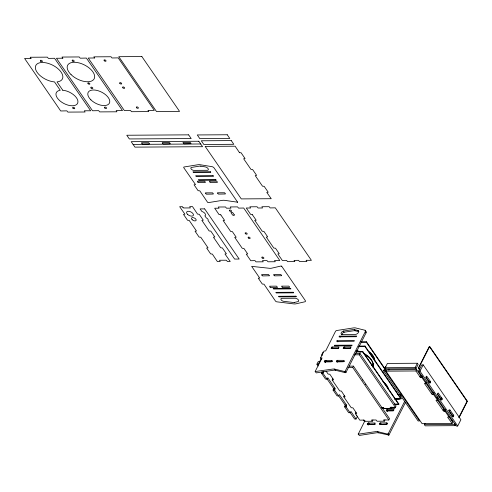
<?xml version="1.0" encoding="UTF-8"?>
<svg xmlns="http://www.w3.org/2000/svg" width="492" height="492" viewBox="0 0 492 492"><rect width="100%" height="100%" fill="white"/><g stroke="black" fill="none" stroke-linecap="round" stroke-linejoin="round"><path stroke-width="0.74" d="M448.975 416.662L452.738 422.13L452.056 423.483L422.093 423.673L385.986 371.165L386.669 369.812L416.632 369.621L420.814 375.703C418.421 377.013 421.921 378.865 421.601 376.122L422.548 376.116L421.859 377.469L425.881 383.323L426.57 381.97M452.056 423.483L447.597 417.154L449.024 416.97L445.002 411.121L445.684 409.768L444.737 409.774C445.063 412.517 441.558 410.66 443.95 409.356L437.425 399.861M315.157 371.472L322.057 357.998L320.563 357.899L324.007 351.116L325.686 350.901L335.489 331.38A1.242 0.756 -34.5 0 1 336.706 330.519L353.231 327.949A8.555 5.203 -34.5 0 1 355.575 327.936L365.095 330.267L365.9 331.436A2.374 1.445 -34.5 0 1 366.06 332.863L345.956 372.475L345.427 372.708L335.489 370.273A8.555 5.203 -34.5 0 0 333.146 370.291L316.264 372.905L315.163 371.54L332.34 369.123A8.555 5.203 -34.5 0 1 334.683 369.105L344.621 371.54L345.15 371.306L365.255 331.694A2.374 1.445 -34.5 0 0 365.095 330.267M364.836 420.894L358.231 434.202L375.347 431.668A8.555 5.203 -34.5 0 1 377.69 431.65L387.628 434.085L388.139 433.87L404.498 401.656M387.302 411.078L387.831 410.605L393.606 410.666M425.857 383.034L432.456 392.782L434.116 392.942L433.427 394.295L437.456 400.144L438.138 398.797M443.95 409.356L444.737 409.774M356.589 414.996L356.854 415.617M332.26 348.576L332.789 348.139L338.558 348.195M420.814 375.703L421.601 376.122M337.506 361.866L338.053 361.491L344.474 361.546M432.382 392.53C429.996 393.803 433.452 395.709 433.169 392.948M452.314 415.955L452.283 415.328L448.845 410.488M318.152 366.005L316.903 364.191L318.238 361.565L319.677 361.552M323.016 352.143L321.682 354.775L322.217 355.556M321.276 358.391L318.342 364.185L316.903 364.191M321.547 359.068L321.583 358.643M325.415 360.495L331.633 360.458C332.697 359.99 331.731 362.161 330.962 361.872L324.714 361.872C323.047 362.29 326.178 358.268 326.214 361.663L331.743 361.626M331.473 347.543L331.122 348.527L337.746 348.404C338.57 348.81 339.462 346.54 338.514 346.983L331.903 346.983L331.454 347.5L332.278 348.711M326.214 361.663L325.606 361.743L325.249 362.567L324.443 361.399M337.069 340.704L336.731 341.38L354.08 341.27L354.424 340.593L337.069 340.704L337.875 341.872M339.382 336.153L339.037 336.829L356.386 336.719L356.731 336.048L339.382 336.153L340.181 337.321M357.395 416.398L356.06 419.03L350.937 411.423L350.101 412.72L348.662 412.726L344.628 406.859L345.07 405.986L346.608 405.931L346.657 405.193L339.369 394.596L338.533 395.894L337.094 395.906L333.053 390.033L333.502 389.16L335.015 389.123L335.113 388.397L327.795 377.77L326.965 379.068L325.526 379.08L321.485 373.207L322.149 371.694M326.965 379.068L322.93 373.2L323.601 371.724M336.7 360.9L336.344 361.884L342.973 361.761C343.73 362.192 344.751 359.947 343.705 360.359L337.131 360.335L336.682 360.851L337.506 362.069M343.514 347.469L343.158 348.453L349.781 348.33C350.581 348.754 351.602 346.405 350.482 346.946L344.265 346.989C342.647 346.811 343.92 348.877 345.07 348.158L350.599 348.121M344.412 395.427L343.73 396.773L345.144 396.823L341.374 391.054L339.689 390.906L332.155 379.953L332.844 378.6M338.533 395.894L334.498 390.027L334.966 389.147M358.92 346.448L359.123 346.079L364.996 346.042L401.103 398.551L400.931 398.889L394.861 398.858M355.962 351.669L356.589 352.014L356.921 351.596L362.795 351.552L398.901 404.067L398.729 404.406L395.064 404.43M353.422 366.122L389.529 418.631L388.846 419.983L352.739 367.475L353.422 366.122L349.283 366.153M359.966 353.441L396.072 405.949L395.383 407.296L359.277 354.787L359.966 353.441L355.132 353.471M385.045 369.406L366.337 342.198L366.509 341.866L360.636 341.903M400.931 398.889L364.824 346.38L364.996 346.042M398.729 404.406L362.622 351.891L362.795 351.552M350.101 412.72L346.067 406.847L346.509 405.974M372.948 419.91L372.266 421.263L365.027 421.306L364.031 420.07L359.812 420.168L355.298 413.6L355.98 412.247M383.6 370.802L385.039 370.796L419.541 420.961L418.095 420.974L383.6 370.802L385.771 366.522M385.224 367.708L387.395 363.428L417.357 363.244L418.163 364.412L415.992 368.686L386.029 368.877L385.224 367.708L415.187 367.518L415.992 368.686M385.039 370.796L385.974 368.957M364.793 421.613L363.57 420.445L363.785 420.02M364.375 421.613L364.806 420.765M368.422 423.04L374.64 422.997C375.734 422.523 374.695 424.817 373.938 424.381L367.721 424.418C366.017 424.842 369.24 420.783 369.221 424.209L375.439 424.166M379.707 423.446L379.35 424.43L385.974 424.301C386.73 424.731 387.764 422.505 386.712 422.905L380.095 422.892L379.689 423.397L380.513 424.614M386.521 410.014L386.165 410.998L392.788 410.875C393.538 411.33 394.615 408.975 393.489 409.492L386.909 409.461L386.503 409.965L387.327 411.183M394.83 399.344L394.867 398.92M395.058 398.926L395.23 398.588L401.103 398.551M372.266 421.263L371.509 420.045L376.072 419.99L377.069 421.232L384.307 421.189L384.99 419.836M382.321 407.345L382.973 407.493L383.606 408.544L390.845 408.501L391.534 407.148M415.187 367.518L417.357 363.244M399.738 398.588L399.393 399.264L395.623 399.289M420.131 377.057L415.949 370.974L416.632 369.621M419.658 369.947L418.36 368.059L429.325 346.436L429.688 346.436L467.4 401.281L459.171 417.499M420.02 369.947L418.717 368.059L429.688 346.436M418.551 371.177L421.749 364.873L423.188 364.861L460.899 419.713L457.701 426.017L456.262 426.023L418.551 371.177L419.99 371.171L457.701 426.017M419.99 371.171L423.188 364.861M358.17 433.987L359.314 435.451L376.152 432.837A8.555 5.203 -34.5 0 1 378.496 432.819L388.932 435.051L405.297 402.825M428.956 382.536L429.165 381.706L425.918 377.155M430.438 382.45L429.885 383.329L426.226 377.893C425.488 377.745 426.613 375.31 426.927 376.515L430.641 381.767L430.488 382.438L428.999 382.456M455.776 424.43L455.161 425.654L425.199 425.844L424.393 424.676L425.014 423.452M441.988 398.385L438.495 393.342C438.175 392.136 437.074 394.535 437.775 394.719L441.262 399.762C441.871 401.367 443.335 396.447 440.524 398.391L437.493 393.981M453.599 416.097L453.021 416.982L449.368 411.546C448.624 411.515 449.719 408.926 450.069 410.162L453.778 415.42L453.624 416.084L452.136 416.109M455.161 425.654L454.356 424.485L454.977 423.261M458.815 417.499L467.037 401.281L429.325 346.436M358.939 346.436L364.824 346.38M356.737 351.946L362.622 351.891M356.909 351.608L356.343 351.552M380.544 424.338L386.792 424.098M331.633 360.458L332.432 361.626M386.675 422.923L387.481 424.092M345.113 405.974L345.236 405.236L338.496 395.599M321.952 372.327L323.373 372.327M442.031 399.27L440.568 399.283L440.524 398.391M394.818 398.52L395.23 398.588M294.48 302.432L297.992 301.621A2.657 1.408 26.9 0 0 298.3 299.843A2.657 1.408 26.9 0 0 295.421 298.244L281.971 298.33A2.306 1.224 26.9 0 0 281.006 299.597A2.306 1.224 26.9 0 0 283.361 301.27L292.845 302.42A6.322 3.352 26.9 0 0 294.579 302.414M364.8 420.34L363.57 420.445M333.502 389.16L333.484 388.268L334.898 388.262M357.918 330.464A2.657 1.617 -34.5 0 1 358.397 332.494A2.657 1.617 -34.5 0 1 355.685 334.369L342.235 334.455A2.306 1.402 -34.5 0 1 341.141 333.016A2.306 1.402 -34.5 0 1 343.33 331.067L352.69 329.615A6.322 3.844 -34.5 0 1 354.375 329.597L357.918 330.464L358.717 331.633A2.657 1.617 -34.5 0 1 358.853 331.682M341.891 334.868A2.306 1.402 -34.5 0 1 344.136 332.235L353.496 330.784A6.322 3.844 -34.5 0 1 355.181 330.765L358.717 331.633M428.956 381.564L430.42 381.558M346.466 405.082L345.027 405.094M452.093 415.217L453.556 415.205M133.086 144.402L200.693 143.978M361.202 342.235L366.337 342.198M354.443 354.818L359.277 354.787M347.906 367.506L352.739 367.475M418.36 368.059L418.717 368.059M385.986 371.165L415.949 370.974M321.485 373.207L322.93 373.2M420.918 377.475L421.859 377.469M332.155 379.953L333.644 379.861L329.806 374.228L328.121 374.08L326.116 371.159M425.881 383.323L424.436 383.422L431.699 393.883M333.053 390.033L334.498 390.027M397.481 394.406L400.414 394.387M432.486 394.301L433.427 394.295M398.046 394.744L400.248 394.725M440.352 399.707L441.791 399.701M437.456 400.144L436.004 400.267L443.267 410.703M467.037 401.281L467.4 401.281M394.498 404.098L398.901 404.067M344.628 406.859L346.067 406.847M395.383 407.296L390.088 407.284L390.845 408.501M381.54 407.77L383.803 407.757M390.599 407.714L395.125 407.683L394.781 408.36L381.952 408.44M448.624 410.174L450.069 410.162M444.055 411.127L445.002 411.121M355.298 413.6L356.786 413.514L352.924 407.856L351.257 407.733L343.73 396.773M356.06 419.03L354.615 419.043L350.046 412.394M388.846 419.983L383.545 419.965L384.307 421.189M451.146 420.236L452.683 420.229M424.393 424.676L454.356 424.485M333.484 388.268L326.928 378.772M200.779 166.161L205.367 166.917A2.657 1.408 26.9 0 1 208.104 168.676A2.657 1.408 26.9 0 1 207.446 170.293L193.989 170.38A2.306 1.224 26.9 0 1 191.296 169.137A2.306 1.224 26.9 0 1 191.351 167.452L199.168 166.185A6.322 3.352 26.9 0 1 200.902 166.179M365.304 331.288L365.9 331.436M345.409 372.708L344.591 371.534M388.385 435.242L387.579 434.073M281.682 266.227L281.08 266.006L271.387 268.238A8.555 4.533 26.9 0 1 269.044 268.251L251.658 266.356L259.745 278.091L258.257 278.164L262.291 284.032L263.989 284.198L275.502 301.092A1.242 0.658 26.9 0 0 276.787 301.824L293.533 303.865A8.555 4.533 26.9 0 0 295.877 303.847L305.188 301.707A2.374 1.261 26.9 0 0 305.218 300.464L281.639 266.172M369.221 424.209L368.471 424.688L367.665 423.52M436.933 397.038L437.739 398.206M365.255 331.694L366.06 332.863M366.509 341.866L384.781 368.434M354.375 329.597L355.181 330.765M343.33 331.067L344.136 332.235M344.265 346.989L345.07 348.158M387.272 409.535L388.077 410.703M237.679 202.249L214.125 167.975A2.374 1.261 26.9 0 0 212.384 166.739L200.219 164.734A8.555 4.533 26.9 0 0 197.876 164.746L184.07 166.985A1.242 0.658 26.9 0 0 183.799 167.729L195.515 184.617L194.057 184.801L198.098 190.675L199.795 190.841L207.661 202.409L208.331 202.63L222.359 200.361A8.555 4.533 26.9 0 1 224.709 200.349L237.661 202.212M332.229 347.063L333.029 348.231M345.175 371.269L345.981 372.438M388.182 433.815L388.988 434.983M337.451 360.421L338.256 361.589M380.457 422.96L381.263 424.129M334.683 369.105L335.489 370.273M377.69 431.65L378.496 432.819M324.659 360.974L325.464 362.143M367.45 423.944L368.256 425.113M320.563 357.899L321.368 359.068M388.883 370.138A3.721 2.202 89.6 0 1 388.951 369.037M401.195 395.359A2.657 1.617 -34.5 0 1 399.258 396.767M356.226 350.931A14.889 7.89 26.9 0 1 360.328 352.124M364.461 354.123A14.889 7.89 26.9 0 1 372.795 366.724M384.449 383.391A11.913 6.31 26.9 0 1 388.127 388.895M356.399 350.593A14.889 7.89 26.9 0 1 360.501 351.786M363.287 353.041A14.889 7.89 26.9 0 1 372.616 367.063M382.973 381.755A11.913 6.31 26.9 0 1 388.385 389.27M373.059 364.252A14.889 7.89 26.9 0 1 371.528 365.175M369.578 352.487A14.889 7.89 26.9 0 1 374.621 360.55M373.231 363.92A14.889 7.89 26.9 0 1 371.7 364.836M368.643 351.263A14.889 7.89 26.9 0 1 374.769 361.073M365.279 384.227A1.119 0.59 26.9 0 1 365.562 384.498M362.389 379.972A1.119 0.59 26.9 0 1 362.53 380.107M141.979 143.615L142.557 144.064L149.008 143.941C150.306 144.218 148.498 142.151 148.197 142.729L141.518 142.729L141.997 143.566M162.723 143.486L163.301 143.935L169.746 143.805C171.038 144.156 169.334 142.053 168.928 142.612L162.243 142.606L162.735 143.436M183.461 143.356L184.039 143.799L190.49 143.676C191.812 143.965 189.961 141.911 189.691 142.452L182.999 142.465L183.467 143.338M182.993 207.526L183.571 207.968L190.367 207.925L189.709 206.646L192.513 206.628L197.556 214.118L199.223 214.284L203.264 220.152L201.855 220.367L209.131 230.939L210.791 231.105L214.832 236.978L213.423 237.193L220.699 247.765L222.366 247.931L226.4 253.804L224.979 253.989L230.225 261.473L227.421 261.492L226.351 260.219L219.555 260.256L220.182 261.541L217.378 261.56L212.335 254.069L210.668 253.903L206.634 248.03L208.054 247.845L200.767 237.242L199.1 237.076L195.06 231.209L196.486 231.019L189.192 220.422L187.532 220.25L183.491 214.383L184.918 214.198L179.666 206.708L182.47 206.695L182.993 207.507M197.87 182.126L198.448 182.575L204.893 182.446C206.197 182.76 204.432 180.699 204.082 181.24L197.403 181.24L197.876 182.089M205.859 193.743L206.437 194.192L212.882 194.063C214.192 194.328 212.341 192.292 212.083 192.846L205.392 192.858L205.871 193.694M209.912 182.052L210.49 182.495L216.935 182.372C218.245 182.71 216.406 180.546 216.123 181.161L209.444 181.161L209.918 182.015M217.901 193.67L218.479 194.112L224.924 193.989C226.228 194.303 224.395 192.206 224.124 192.766L217.433 192.778L217.901 193.651M220.865 214.967L224.616 220.41L223.128 220.502L230.662 231.455L232.378 231.646L236.185 237.236L234.696 237.322L242.23 248.282L243.891 248.405L247.704 253.94L246.264 254.149L250.785 260.717L254.997 260.619L256 261.855L263.232 261.812L262.476 260.594L266.922 260.526L268.042 261.781L275.274 261.738L274.518 260.514L279.813 260.532L243.712 208.024L238.558 208.128L237.562 206.886L230.324 206.935L230.933 208.19L226.48 208.196L225.52 206.966L218.288 207.009L219.045 208.227L214.678 208.208L219.094 214.629L220.342 214.543L220.865 214.967M252.445 214.764L251.922 214.346L250.674 214.426L246.258 208.005L250.625 208.03L249.868 206.812L257.107 206.763L258.103 208.005L262.519 207.993L261.91 206.732L269.149 206.689L270.145 207.931L275.292 207.821L311.399 260.329L306.122 260.305L306.86 261.535L299.622 261.578L298.503 260.329L294.062 260.391L294.819 261.609L287.58 261.658L286.627 260.428L282.365 260.514L277.851 253.952L279.272 253.718L275.477 248.208L273.816 248.079L266.283 237.126L267.703 236.892L263.927 231.4L262.242 231.252L254.715 220.299L256.197 220.232L252.439 214.82M262.064 275.489L262.673 275.932L269.616 275.748L268.472 274.524L261.621 274.591L262.064 275.489M270.053 287.107L270.661 287.549L277.605 287.365L276.461 286.141L269.61 286.209L270.053 287.107M274.106 275.409L274.684 275.858L281.135 275.729C282.414 276.061 280.649 273.983 280.317 274.524L273.626 274.536L274.106 275.409M282.094 287.027L282.672 287.476L289.118 287.346C290.403 287.635 288.644 285.594 288.306 286.141L281.627 286.141L282.094 287.027M239.29 152.335L239.795 152.772L241.037 152.698L245.059 158.553L243.657 158.775L250.945 169.365L252.605 169.525L256.627 175.373L255.225 175.601L262.513 186.185L264.173 186.351L268.195 192.2L266.781 192.403L271.227 198.713L241.264 198.903L205.158 146.395L235.121 146.204L239.29 152.335M31.002 58.364L24.6 58.468L60.707 110.977L66.857 110.854L67.896 112.102L85.091 111.998L84.335 110.78L90.669 110.786L54.563 58.277L48.376 58.388L47.373 57.146L30.178 57.256L31.002 58.364M62.822 58.161L62.004 57.054L79.2 56.949L80.239 58.191L86.389 58.074L122.496 110.583L116.18 110.565L116.918 111.795L99.716 111.899L98.677 110.657L92.527 110.774L56.426 58.265L62.81 58.222M94.648 57.958L88.246 58.062L124.353 110.571L130.503 110.454L131.542 111.702L148.738 111.592L147.981 110.374L154.316 110.386L118.209 57.871L112.022 57.982L111.026 56.746L93.831 56.857L94.648 57.958M334.763 345.249L334.419 345.925L351.774 345.814L352.118 345.144L334.763 345.249M141.85 56.549L118.793 56.697L156.505 111.543L179.562 111.395L141.85 56.549M188.633 134.851L126.788 135.245L129.328 138.947L191.179 138.553L188.633 134.851M227.249 134.759L197.286 134.949L199.832 138.652L229.795 138.461L227.249 134.759M231.265 140.595L201.302 140.786L203.848 144.488L233.811 144.297L231.265 140.595M198.817 141.247L131.21 141.678L134.962 147.133L202.569 146.702L198.817 141.247M210.348 171.745L192.999 171.856L193.399 172.44L210.754 172.329L210.348 171.745M213.054 175.681L195.705 175.792L196.105 176.376L213.46 176.265L213.054 175.681M215.76 179.611L198.411 179.721L198.811 180.306L216.166 180.195L215.76 179.611M204.672 208.872L200.109 208.903L201.843 211.431A3.721 1.974 26.9 0 1 205.029 213.608A3.721 1.974 26.9 0 1 204.857 215.803L206.302 217.907A2.534 1.341 26.9 0 1 208.036 220.434L234.604 259.075L239.173 259.044L204.672 208.872M290.508 288.318L273.158 288.429L273.558 289.013L290.913 288.902L290.508 288.318M293.214 292.254L275.858 292.365L276.264 292.949L293.613 292.838L293.214 292.254M295.92 296.19L278.564 296.295L278.97 296.879L296.319 296.774L295.92 296.19M234.186 214.74L232.95 212.944A1.119 0.59 26.9 0 0 231.547 212.224A1.119 0.59 26.9 0 0 231.148 212.956L232.384 214.752A1.119 0.59 26.9 0 0 233.786 215.471A1.119 0.59 26.9 0 0 234.186 214.74M62.755 90.233L57.023 81.9A14.889 7.89 26.9 0 0 55.731 66.986A14.889 7.89 26.9 0 0 35.369 67.115A14.889 7.89 26.9 0 0 54.501 81.912L60.252 90.276A11.913 6.31 26.9 0 0 61.881 102.318A11.913 6.31 26.9 0 0 77.951 102.016A11.913 6.31 26.9 0 0 62.755 90.233M72.97 108.197A1.119 0.59 26.9 0 0 74.698 108.517A1.119 0.59 26.9 0 0 73.456 107.293A1.119 0.59 26.9 0 0 72.97 108.197M40.633 61.168A1.119 0.59 26.9 0 0 42.361 61.488A1.119 0.59 26.9 0 0 41.119 60.27A1.119 0.59 26.9 0 0 40.633 61.168M90.891 99.851A11.913 6.31 26.9 0 0 109.365 103.246A11.913 6.31 26.9 0 0 96.094 90.233A11.913 6.31 26.9 0 0 90.891 99.851M72.453 60.965A1.119 0.59 26.9 0 0 74.187 61.285A1.119 0.59 26.9 0 0 72.945 60.067A1.119 0.59 26.9 0 0 72.453 60.965M104.79 107.994A1.119 0.59 26.9 0 0 106.524 108.314A1.119 0.59 26.9 0 0 105.282 107.096A1.119 0.59 26.9 0 0 104.79 107.994M91.075 88.05A1.119 0.59 26.9 0 0 92.81 88.363A1.119 0.59 26.9 0 0 91.561 87.145A1.119 0.59 26.9 0 0 91.075 88.05M88.105 83.726A1.119 0.59 26.9 0 0 89.833 84.04A1.119 0.59 26.9 0 0 88.591 82.822A1.119 0.59 26.9 0 0 88.105 83.726M71.057 74.612A14.889 7.89 26.9 0 0 94.156 78.849A14.889 7.89 26.9 0 0 77.564 62.582A14.889 7.89 26.9 0 0 71.057 74.612M104.279 60.768A1.119 0.59 26.9 0 0 106.014 61.082A1.119 0.59 26.9 0 0 104.765 59.864A1.119 0.59 26.9 0 0 104.279 60.768M136.616 107.791A1.119 0.59 26.9 0 0 138.35 108.111A1.119 0.59 26.9 0 0 137.102 106.893A1.119 0.59 26.9 0 0 136.616 107.791M122.902 87.847A1.119 0.59 26.9 0 0 124.63 88.166A1.119 0.59 26.9 0 0 123.387 86.943A1.119 0.59 26.9 0 0 122.902 87.847M119.925 83.523A1.119 0.59 26.9 0 0 121.659 83.837A1.119 0.59 26.9 0 0 120.417 82.619A1.119 0.59 26.9 0 0 119.925 83.523M248.398 237.999A1.119 0.59 26.9 0 0 250.133 238.312A1.119 0.59 26.9 0 0 248.884 237.095A1.119 0.59 26.9 0 0 248.398 237.999M229.776 210.914A1.119 0.59 26.9 0 0 231.511 211.234A1.119 0.59 26.9 0 0 230.268 210.016A1.119 0.59 26.9 0 0 229.776 210.914M262.113 257.943A1.119 0.59 26.9 0 0 263.847 258.263A1.119 0.59 26.9 0 0 262.605 257.039A1.119 0.59 26.9 0 0 262.113 257.943M245.428 233.675A1.119 0.59 26.9 0 0 247.156 233.989A1.119 0.59 26.9 0 0 245.914 232.771A1.119 0.59 26.9 0 0 245.428 233.675M187.55 214.352A3.721 1.974 26.9 0 0 193.325 215.41A3.721 1.974 26.9 0 0 189.18 211.345A3.721 1.974 26.9 0 0 187.55 214.352M192.163 219.696A2.534 1.341 26.9 0 0 196.087 220.416A2.534 1.341 26.9 0 0 193.264 217.648A2.534 1.341 26.9 0 0 192.163 219.696"/></g></svg>
